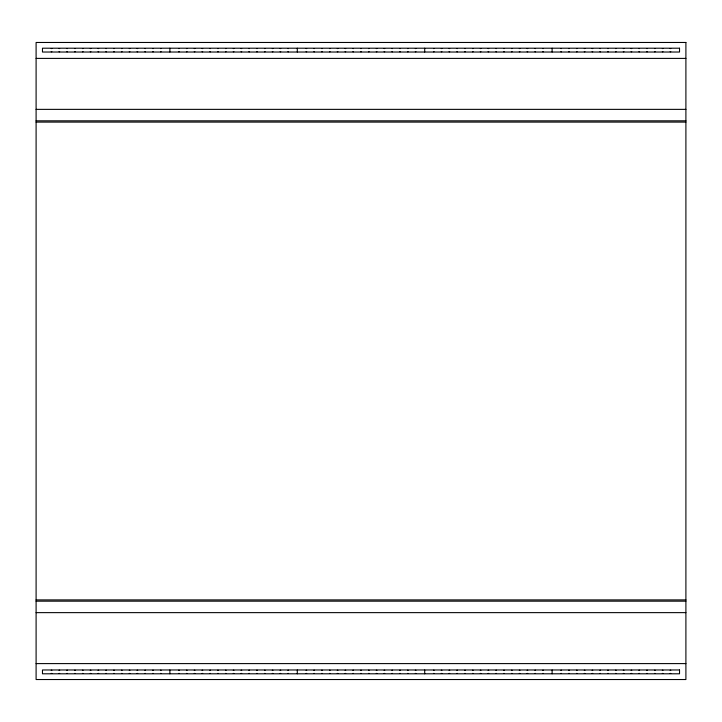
<?xml version="1.0" encoding="UTF-8"?>
<svg xmlns="http://www.w3.org/2000/svg" width="722" height="722" viewBox="0 0 722 722"><rect width="100%" height="100%" fill="white"/><g stroke="black" fill="none" stroke-linecap="round" stroke-linejoin="round"><path stroke-width="1.08" d="M51.226 48.554L51.867 48.554M59.033 48.554L59.673 48.554M66.839 48.554L67.471 48.554M74.646 48.554L75.278 48.554M82.443 48.554L83.084 48.554M90.25 48.554L90.891 48.554M98.057 48.554L98.688 48.554M105.854 48.554L106.495 48.554M113.661 48.554L114.302 48.554M121.467 48.554L122.099 48.554M129.274 48.554L129.906 48.554M137.072 48.554L137.712 48.554M144.878 48.554L145.519 48.554M152.685 48.554L153.317 48.554M160.483 48.554L161.123 48.554M178.641 48.554L179.282 48.554M186.447 48.554L187.079 48.554M194.254 48.554L194.886 48.554M202.052 48.554L202.692 48.554M209.858 48.554L210.499 48.554M217.665 48.554L218.297 48.554M225.463 48.554L226.103 48.554M233.269 48.554L233.91 48.554M241.076 48.554L241.708 48.554M248.873 48.554L249.514 48.554M256.68 48.554L257.321 48.554M264.487 48.554L265.118 48.554M272.293 48.554L272.925 48.554M280.091 48.554L280.732 48.554M287.897 48.554L288.538 48.554M306.056 48.554L306.688 48.554M313.853 48.554L314.494 48.554M321.66 48.554L322.301 48.554M329.467 48.554L330.098 48.554M337.273 48.554L337.905 48.554M345.071 48.554L345.712 48.554M352.877 48.554L353.518 48.554M360.684 48.554L361.316 48.554M368.482 48.554L369.123 48.554M376.288 48.554L376.929 48.554M384.095 48.554L384.727 48.554M391.902 48.554L392.533 48.554M399.699 48.554L400.34 48.554M407.506 48.554L408.147 48.554M415.312 48.554L415.944 48.554M433.462 48.554L434.102 48.554M441.268 48.554L441.909 48.554M449.075 48.554L449.707 48.554M456.882 48.554L457.513 48.554M464.679 48.554L465.32 48.554M472.486 48.554L473.127 48.554M480.292 48.554L480.924 48.554M488.09 48.554L488.731 48.554M495.897 48.554L496.537 48.554M503.703 48.554L504.335 48.554M511.501 48.554L512.142 48.554M519.308 48.554L519.948 48.554M527.114 48.554L527.746 48.554M534.921 48.554L535.553 48.554M542.718 48.554L543.359 48.554M560.877 48.554L561.517 48.554M568.683 48.554L569.315 48.554M576.481 48.554L577.122 48.554M584.288 48.554L584.928 48.554M592.094 48.554L592.726 48.554M599.901 48.554L600.533 48.554M607.698 48.554L608.339 48.554M615.505 48.554L616.146 48.554M623.312 48.554L623.943 48.554M631.109 48.554L631.75 48.554M638.916 48.554L639.557 48.554M646.722 48.554L647.354 48.554M654.529 48.554L655.161 48.554M662.327 48.554L662.967 48.554M670.133 48.554L670.774 48.554M51.226 51.74L51.867 51.74M59.033 51.74L59.673 51.74M66.839 51.74L67.471 51.74M74.646 51.74L75.278 51.74M82.443 51.74L83.084 51.74M90.25 51.74L90.891 51.74M98.057 51.74L98.688 51.74M105.854 51.74L106.495 51.74M113.661 51.74L114.302 51.74M121.467 51.74L122.099 51.74M129.274 51.74L129.906 51.74M137.072 51.74L137.712 51.74M144.878 51.74L145.519 51.74M152.685 51.74L153.317 51.74M160.483 51.74L161.123 51.74M178.641 51.74L179.282 51.74M186.447 51.74L187.079 51.74M194.254 51.74L194.886 51.74M202.052 51.74L202.692 51.74M209.858 51.74L210.499 51.74M217.665 51.74L218.297 51.74M225.463 51.74L226.103 51.74M233.269 51.74L233.91 51.74M241.076 51.74L241.708 51.74M248.873 51.74L249.514 51.74M256.68 51.74L257.321 51.74M264.487 51.74L265.118 51.74M272.293 51.74L272.925 51.74M280.091 51.74L280.732 51.74M287.897 51.74L288.538 51.74M306.056 51.74L306.688 51.74M313.853 51.74L314.494 51.74M321.66 51.74L322.301 51.74M329.467 51.74L330.098 51.74M337.273 51.74L337.905 51.74M345.071 51.74L345.712 51.74M352.877 51.74L353.518 51.74M360.684 51.74L361.316 51.74M368.482 51.74L369.123 51.74M376.288 51.74L376.929 51.74M384.095 51.74L384.727 51.74M391.902 51.74L392.533 51.74M399.699 51.74L400.34 51.74M407.506 51.74L408.147 51.74M415.312 51.74L415.944 51.74M433.462 51.74L434.102 51.74M441.268 51.74L441.909 51.74M449.075 51.74L449.707 51.74M456.882 51.74L457.513 51.74M464.679 51.74L465.32 51.74M472.486 51.74L473.127 51.74M480.292 51.74L480.924 51.74M488.09 51.74L488.731 51.74M495.897 51.74L496.537 51.74M503.703 51.74L504.335 51.74M511.501 51.74L512.142 51.74M519.308 51.74L519.948 51.74M527.114 51.74L527.746 51.74M534.921 51.74L535.553 51.74M542.718 51.74L543.359 51.74M560.877 51.74L561.517 51.74M568.683 51.74L569.315 51.74M576.481 51.74L577.122 51.74M584.288 51.74L584.928 51.74M592.094 51.74L592.726 51.74M599.901 51.74L600.533 51.74M607.698 51.74L608.339 51.74M615.505 51.74L616.146 51.74M623.312 51.74L623.943 51.74M631.109 51.74L631.75 51.74M638.916 51.74L639.557 51.74M646.722 51.74L647.354 51.74M654.529 51.74L655.161 51.74M662.327 51.74L662.967 51.74M670.133 51.74L670.774 51.74M36.1 58.401L685.9 58.401M36.1 109.365L685.9 109.365M36.1 120.827L685.9 120.827M36.1 122.099L685.9 122.099M36.1 599.901L685.9 599.901M36.1 601.173L685.9 601.173M36.1 612.635L685.9 612.635M36.1 663.599L685.9 663.599M51.226 670.26L51.867 670.26M59.033 670.26L59.673 670.26M66.839 670.26L67.471 670.26M74.646 670.26L75.278 670.26M82.443 670.26L83.084 670.26M90.25 670.26L90.891 670.26M98.057 670.26L98.688 670.26M105.854 670.26L106.495 670.26M113.661 670.26L114.302 670.26M121.467 670.26L122.099 670.26M129.274 670.26L129.906 670.26M137.072 670.26L137.712 670.26M144.878 670.26L145.519 670.26M152.685 670.26L153.317 670.26M160.483 670.26L161.123 670.26M178.641 670.26L179.282 670.26M186.447 670.26L187.079 670.26M194.254 670.26L194.886 670.26M202.052 670.26L202.692 670.26M209.858 670.26L210.499 670.26M217.665 670.26L218.297 670.26M225.463 670.26L226.103 670.26M233.269 670.26L233.91 670.26M241.076 670.26L241.708 670.26M248.873 670.26L249.514 670.26M256.68 670.26L257.321 670.26M264.487 670.26L265.118 670.26M272.293 670.26L272.925 670.26M280.091 670.26L280.732 670.26M287.897 670.26L288.538 670.26M306.056 670.26L306.688 670.26M313.853 670.26L314.494 670.26M321.66 670.26L322.301 670.26M329.467 670.26L330.098 670.26M337.273 670.26L337.905 670.26M345.071 670.26L345.712 670.26M352.877 670.26L353.518 670.26M360.684 670.26L361.316 670.26M368.482 670.26L369.123 670.26M376.288 670.26L376.929 670.26M384.095 670.26L384.727 670.26M391.902 670.26L392.533 670.26M399.699 670.26L400.34 670.26M407.506 670.26L408.147 670.26M415.312 670.26L415.944 670.26M433.462 670.26L434.102 670.26M441.268 670.26L441.909 670.26M449.075 670.26L449.707 670.26M456.882 670.26L457.513 670.26M464.679 670.26L465.32 670.26M472.486 670.26L473.127 670.26M480.292 670.26L480.924 670.26M488.09 670.26L488.731 670.26M495.897 670.26L496.537 670.26M503.703 670.26L504.335 670.26M511.501 670.26L512.142 670.26M519.308 670.26L519.948 670.26M527.114 670.26L527.746 670.26M534.921 670.26L535.553 670.26M542.718 670.26L543.359 670.26M560.877 670.26L561.517 670.26M568.683 670.26L569.315 670.26M576.481 670.26L577.122 670.26M584.288 670.26L584.928 670.26M592.094 670.26L592.726 670.26M599.901 670.26L600.533 670.26M607.698 670.26L608.339 670.26M615.505 670.26L616.146 670.26M623.312 670.26L623.943 670.26M631.109 670.26L631.75 670.26M638.916 670.26L639.557 670.26M646.722 670.26L647.354 670.26M654.529 670.26L655.161 670.26M662.327 670.26L662.967 670.26M670.133 670.26L670.774 670.26M51.226 673.446L51.867 673.446M59.033 673.446L59.673 673.446M66.839 673.446L67.471 673.446M74.646 673.446L75.278 673.446M82.443 673.446L83.084 673.446M90.25 673.446L90.891 673.446M98.057 673.446L98.688 673.446M105.854 673.446L106.495 673.446M113.661 673.446L114.302 673.446M121.467 673.446L122.099 673.446M129.274 673.446L129.906 673.446M137.072 673.446L137.712 673.446M144.878 673.446L145.519 673.446M152.685 673.446L153.317 673.446M160.483 673.446L161.123 673.446M178.641 673.446L179.282 673.446M186.447 673.446L187.079 673.446M194.254 673.446L194.886 673.446M202.052 673.446L202.692 673.446M209.858 673.446L210.499 673.446M217.665 673.446L218.297 673.446M225.463 673.446L226.103 673.446M233.269 673.446L233.91 673.446M241.076 673.446L241.708 673.446M248.873 673.446L249.514 673.446M256.68 673.446L257.321 673.446M264.487 673.446L265.118 673.446M272.293 673.446L272.925 673.446M280.091 673.446L280.732 673.446M287.897 673.446L288.538 673.446M306.056 673.446L306.688 673.446M313.853 673.446L314.494 673.446M321.66 673.446L322.301 673.446M329.467 673.446L330.098 673.446M337.273 673.446L337.905 673.446M345.071 673.446L345.712 673.446M352.877 673.446L353.518 673.446M360.684 673.446L361.316 673.446M368.482 673.446L369.123 673.446M376.288 673.446L376.929 673.446M384.095 673.446L384.727 673.446M391.902 673.446L392.533 673.446M399.699 673.446L400.34 673.446M407.506 673.446L408.147 673.446M415.312 673.446L415.944 673.446M433.462 673.446L434.102 673.446M441.268 673.446L441.909 673.446M449.075 673.446L449.707 673.446M456.882 673.446L457.513 673.446M464.679 673.446L465.32 673.446M472.486 673.446L473.127 673.446M480.292 673.446L480.924 673.446M488.09 673.446L488.731 673.446M495.897 673.446L496.537 673.446M503.703 673.446L504.335 673.446M511.501 673.446L512.142 673.446M519.308 673.446L519.948 673.446M527.114 673.446L527.746 673.446M534.921 673.446L535.553 673.446M542.718 673.446L543.359 673.446M560.877 673.446L561.517 673.446M568.683 673.446L569.315 673.446M576.481 673.446L577.122 673.446M584.288 673.446L584.928 673.446M592.094 673.446L592.726 673.446M599.901 673.446L600.533 673.446M607.698 673.446L608.339 673.446M615.505 673.446L616.146 673.446M623.312 673.446L623.943 673.446M631.109 673.446L631.75 673.446M638.916 673.446L639.557 673.446M646.722 673.446L647.354 673.446M654.529 673.446L655.161 673.446M662.327 673.446L662.967 673.446M670.133 673.446L670.774 673.446M552.113 48.203L552.113 52.029M552.113 669.971L552.113 673.797M424.707 48.203L424.707 52.029M424.707 669.971L424.707 673.797M297.293 48.203L297.293 52.029M297.293 669.971L297.293 673.797M169.887 48.203L169.887 52.029M169.887 669.971L169.887 673.797M685.9 42.472L36.1 42.472L36.1 679.528L685.9 679.528L685.9 42.472M679.528 48.203L42.472 48.203L42.472 52.029L679.528 52.029L679.528 48.203M679.528 669.971L42.472 669.971L42.472 673.797L679.528 673.797L679.528 669.971"/></g></svg>
